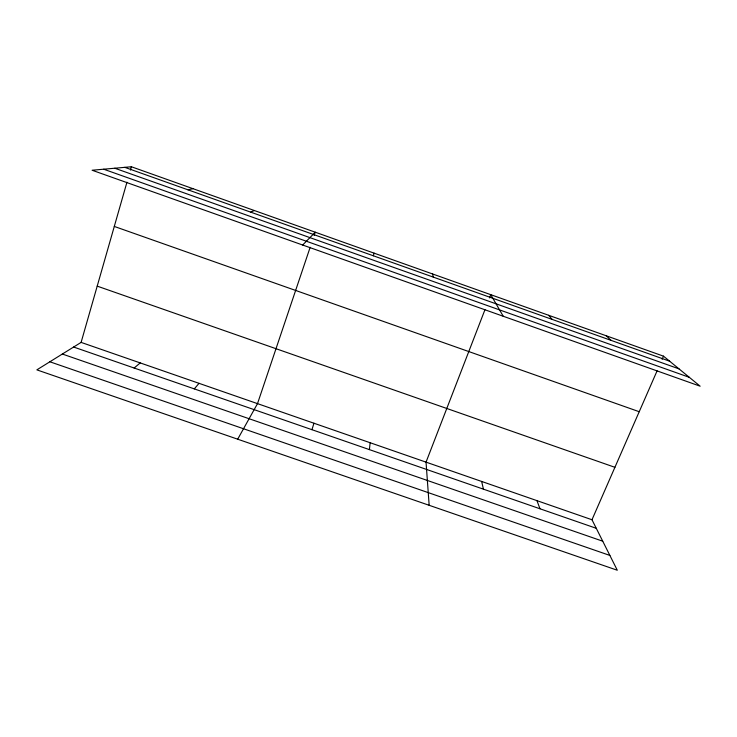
<?xml version="1.0" encoding="UTF-8"?>
<svg xmlns="http://www.w3.org/2000/svg" width="737" height="737" viewBox="0 0 737 737"><rect width="100%" height="100%" fill="white"/><g stroke="black" fill="none" stroke-linecap="round" stroke-linejoin="round"><path stroke-width="1.11" d="M369.403 449.616L370.149 442.734M373.373 255.794L374.064 253.141M81.107 342.392L591.986 519.751L617.302 570.245L36.85 369.863L81.107 342.392L126.948 182.223M130.431 170.072L131.379 166.755L663.503 356.164L700.15 386.197L92.107 170.238L131.379 166.755M311.935 429.68L313.971 423.231M310.157 247.3L257.508 403.627L237.692 439.197M314.146 235.435L315.243 232.201L302.677 245.025M484.964 309.706L426.041 462.136L429.164 505.296M489.534 297.905L490.778 294.68L503.242 316.256M591.986 519.751L657.091 370.84M662.13 359.306L663.503 356.164M194.31 388.887L199.027 383.323M134.134 368.012L140.223 362.908M250.7 212.145L254.293 210.506M187.917 189.805L193.011 188.69M73.626 347.035L596.279 528.3M62.341 354.036L602.746 541.207M49.867 361.784L609.877 555.431M97.21 286.131L614.916 467.313M114.29 226.434L639.219 411.716M124.774 167.336L669.684 361.222M114.779 168.229L679.026 368.878M103.705 169.215L689.353 377.344M606.238 335.777L611.065 340.374M548.66 315.289L552.133 319.397M536.951 500.644L540 508.788M481.639 481.436L483.435 489.165M432.582 273.971L433.292 277.112"/></g></svg>
